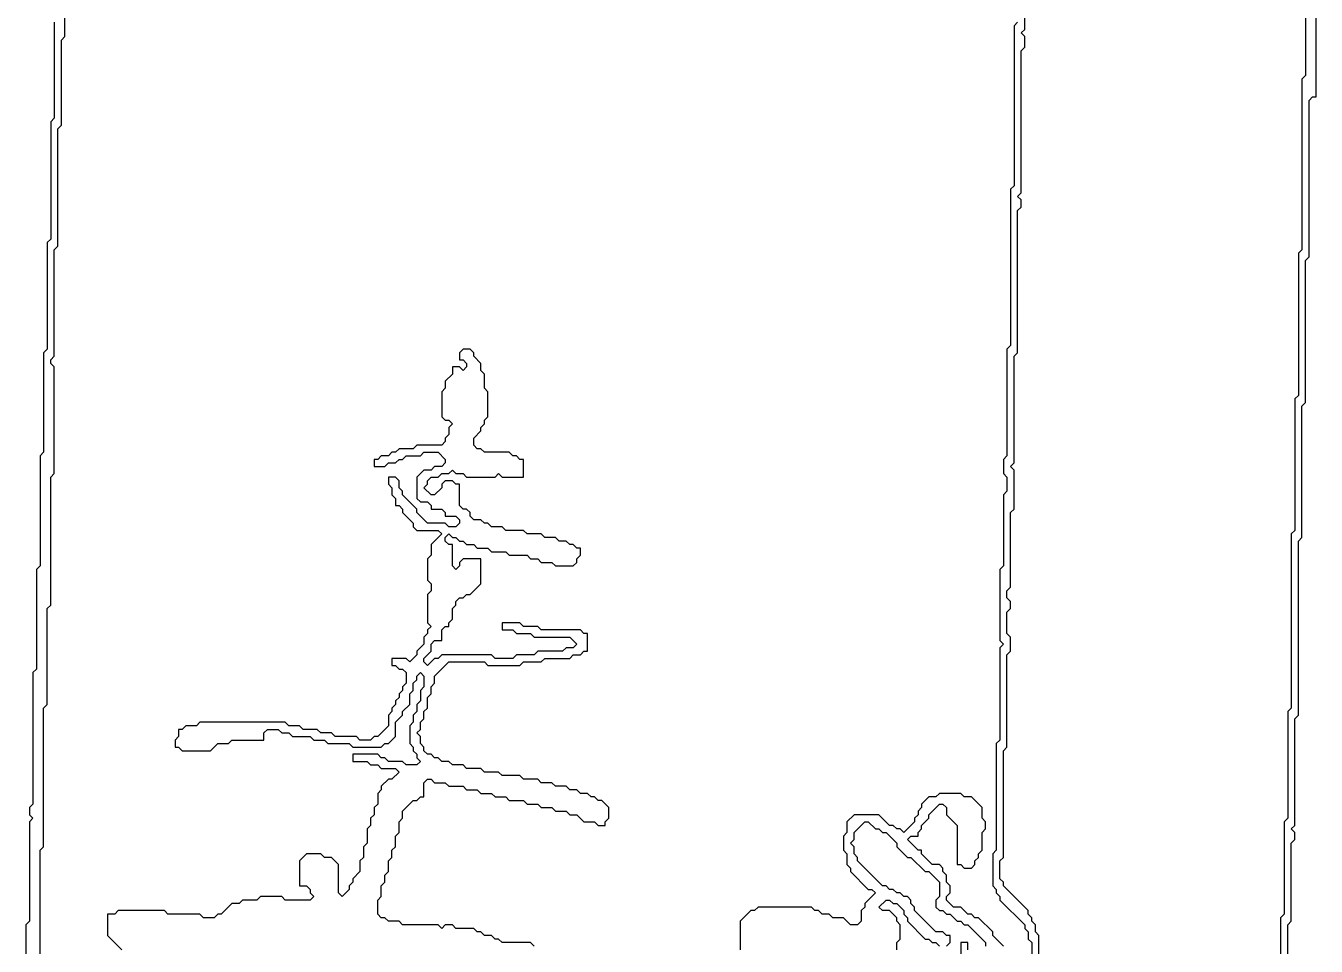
# Model space of a CAD drawing. Header units: metres. Extents: x 0 to 100, y 0 to 128.
# Drawn here: x 84.78 to 93.85, y 29.93 to 36.4 of the extents above; entities that cross this region are included whole.
import ezdxf

# ---------------------------------------------------------------- set-up
doc = ezdxf.new("R2010")
doc.units = ezdxf.units.M

msp = doc.modelspace()

# ---------------------------------------------------------------- linework, layer by layer
for points in [[(93.775, 37.325), (93.775, 36.05), (93.75, 36.025), (93.75, 34.825), (93.725, 34.8), (93.725, 33.8), (93.7, 33.775), (93.7, 32.85), (93.675, 32.825), (93.675, 31.6), (93.65, 31.575), (93.65, 30.825), (93.625, 30.8), (93.625, 30.15), (93.6, 30.125), (93.6, 28.6)], [(84.875, 29.775), (84.875, 30.6), (84.9, 30.625), (84.9, 31.6), (84.925, 31.625), (84.925, 32.3), (84.95, 32.325), (84.95, 33.225), (84.975, 33.25), (84.975, 34), (84.95, 34.025), (84.95, 34.05), (84.975, 34.075), (84.975, 34.825), (85, 34.85), (85, 35.675), (85.025, 35.7), (85.025, 36.3), (85.05, 36.325), (85.05, 37.225)], [(93.65, 28.45), (93.65, 30.075), (93.675, 30.1), (93.675, 30.65), (93.7, 30.675), (93.7, 30.725), (93.675, 30.75), (93.7, 30.775), (93.7, 31.525), (93.725, 31.55), (93.725, 32.775), (93.75, 32.8), (93.75, 33.725), (93.775, 33.75), (93.775, 34.75), (93.8, 34.775), (93.8, 35.875), (93.825, 35.9), (93.85, 35.9), (93.85, 36.7)], [(91.9, 29.75), (91.9, 30), (91.875, 30.025), (91.875, 30.075), (91.85, 30.1), (91.85, 30.125), (91.825, 30.15), (91.825, 30.175), (91.65, 30.35), (91.65, 30.375), (91.625, 30.4), (91.625, 30.525), (91.65, 30.55), (91.65, 31.3), (91.675, 31.325), (91.675, 31.975), (91.7, 32), (91.7, 32.1), (91.675, 32.125), (91.675, 32.275), (91.7, 32.3), (91.7, 32.35), (91.675, 32.375), (91.675, 32.425), (91.7, 32.45), (91.7, 32.975), (91.725, 33), (91.725, 33.275), (91.7, 33.3), (91.725, 33.325), (91.725, 34.075), (91.75, 34.1), (91.75, 35.1), (91.775, 35.125), (91.775, 35.175), (91.75, 35.2), (91.775, 35.225), (91.775, 36.225), (91.8, 36.25), (91.8, 36.325), (91.775, 36.35), (91.8, 36.375), (91.8, 36.55)], [(84.975, 36.425), (84.975, 35.75), (84.95, 35.725), (84.95, 34.9), (84.925, 34.875), (84.925, 34.125), (84.9, 34.1), (84.9, 33.4), (84.875, 33.375), (84.875, 32.6), (84.85, 32.575), (84.85, 31.875), (84.825, 31.85), (84.825, 30.925), (84.8, 30.9), (84.8, 30.85), (84.825, 30.825), (84.8, 30.8), (84.8, 30.1), (84.775, 30.075), (84.775, 29.125)], [(91.75, 36.425), (91.725, 36.4), (91.725, 35.275), (91.7, 35.25), (91.7, 34.15), (91.675, 34.125), (91.675, 33.375), (91.65, 33.35), (91.65, 33.25), (91.675, 33.225), (91.675, 33.125), (91.65, 33.1), (91.65, 32.6), (91.625, 32.575), (91.625, 32.075), (91.65, 32.05), (91.625, 32.025), (91.625, 31.375), (91.6, 31.35), (91.6, 30.6), (91.575, 30.575), (91.575, 30.35), (91.6, 30.325), (91.6, 30.3), (91.625, 30.275), (91.625, 30.25), (91.8, 30.075), (91.8, 30.05), (91.825, 30.025), (91.825, 29.975), (91.85, 29.95), (91.85, 29.8)], [(88.35, 29.925), (88.325, 29.95), (88.125, 29.95), (88.1, 29.975), (88.075, 29.975), (88.05, 30), (88, 30), (87.975, 30.025), (87.95, 30.025), (87.925, 30.05), (87.8, 30.05), (87.775, 30.075), (87.725, 30.075), (87.7, 30.05), (87.675, 30.075), (87.425, 30.075), (87.4, 30.1), (87.325, 30.1), (87.3, 30.125), (87.275, 30.125), (87.25, 30.15), (87.25, 30.25), (87.275, 30.275), (87.275, 30.35), (87.3, 30.375), (87.3, 30.425), (87.325, 30.45), (87.325, 30.525), (87.35, 30.55), (87.35, 30.6), (87.375, 30.625), (87.375, 30.7), (87.4, 30.725), (87.4, 30.8), (87.425, 30.825), (87.425, 30.875), (87.5, 30.95), (87.525, 30.95), (87.55, 30.975), (87.575, 30.975), (87.575, 31.075), (87.6, 31.1), (87.625, 31.1), (87.65, 31.075), (87.725, 31.075), (87.75, 31.05), (87.85, 31.05), (87.875, 31.025), (87.95, 31.025), (87.975, 31), (88.05, 31), (88.075, 30.975), (88.15, 30.975), (88.175, 30.95), (88.275, 30.95), (88.3, 30.925), (88.375, 30.925), (88.4, 30.9), (88.475, 30.9), (88.5, 30.875), (88.575, 30.875), (88.6, 30.85), (88.65, 30.85), (88.7, 30.8), (88.775, 30.8), (88.8, 30.775), (88.85, 30.775), (88.85, 30.8), (88.875, 30.825), (88.875, 30.9), (88.825, 30.95), (88.8, 30.95), (88.775, 30.975), (88.75, 30.975), (88.725, 31), (88.675, 31), (88.65, 31.025), (88.6, 31.025), (88.575, 31.05), (88.5, 31.05), (88.475, 31.075), (88.4, 31.075), (88.375, 31.1), (88.275, 31.1), (88.25, 31.125), (88.125, 31.125), (88.1, 31.15), (88, 31.15), (87.975, 31.175), (87.875, 31.175), (87.85, 31.2), (87.775, 31.2), (87.75, 31.225), (87.7, 31.225), (87.675, 31.25), (87.65, 31.25), (87.625, 31.275), (87.6, 31.275), (87.575, 31.3), (87.575, 31.325), (87.55, 31.35), (87.55, 31.4), (87.525, 31.425), (87.55, 31.45), (87.55, 31.5), (87.575, 31.525), (87.575, 31.575), (87.6, 31.6), (87.6, 31.675), (87.625, 31.7), (87.625, 31.75), (87.65, 31.775), (87.65, 31.825), (87.75, 31.925), (88, 31.925), (88.025, 31.9), (88.25, 31.9), (88.275, 31.925), (88.4, 31.925), (88.425, 31.95), (88.6, 31.95), (88.625, 31.975), (88.675, 31.975), (88.7, 32), (88.725, 32), (88.725, 32.125), (88.7, 32.125), (88.675, 32.15), (88.4, 32.15), (88.375, 32.175), (88.275, 32.175), (88.25, 32.2), (88.125, 32.2), (88.125, 32.15), (88.2, 32.15), (88.225, 32.125), (88.325, 32.125), (88.35, 32.1), (88.6, 32.1), (88.65, 32.05), (88.625, 32.025), (88.575, 32.025), (88.55, 32), (88.375, 32), (88.35, 31.975), (88.225, 31.975), (88.2, 31.95), (88.075, 31.95), (88.05, 31.975), (87.7, 31.975), (87.675, 31.95), (87.65, 31.95), (87.6, 31.9), (87.575, 31.925), (87.575, 31.95), (87.625, 32), (87.625, 32.05), (87.65, 32.075), (87.7, 32.075), (87.7, 32.15), (87.725, 32.175), (87.75, 32.175), (87.75, 32.2), (87.775, 32.225), (87.775, 32.3), (87.8, 32.325), (87.8, 32.35), (87.825, 32.375), (87.85, 32.375), (87.875, 32.4), (87.9, 32.4), (87.975, 32.475), (87.975, 32.65), (87.85, 32.65), (87.825, 32.625), (87.825, 32.6), (87.8, 32.575), (87.775, 32.6), (87.775, 32.75), (87.75, 32.75), (87.725, 32.775), (87.725, 32.8), (87.75, 32.825), (87.775, 32.8), (87.8, 32.8), (87.825, 32.775), (87.85, 32.775), (87.875, 32.75), (87.925, 32.75), (87.95, 32.725), (88.025, 32.725), (88.05, 32.7), (88.15, 32.7), (88.175, 32.675), (88.3, 32.675), (88.325, 32.65), (88.375, 32.65), (88.4, 32.625), (88.475, 32.625), (88.5, 32.6), (88.625, 32.6), (88.65, 32.625), (88.65, 32.65), (88.675, 32.675), (88.675, 32.725), (88.65, 32.725), (88.625, 32.75), (88.6, 32.75), (88.575, 32.775), (88.525, 32.775), (88.5, 32.8), (88.425, 32.8), (88.4, 32.825), (88.3, 32.825), (88.275, 32.85), (88.15, 32.85), (88.125, 32.875), (88.05, 32.875), (88.025, 32.9), (88, 32.9), (87.975, 32.925), (87.925, 32.925), (87.9, 32.95), (87.9, 32.975), (87.875, 33), (87.85, 33), (87.825, 33.025), (87.825, 33.175), (87.8, 33.175), (87.775, 33.2), (87.725, 33.2), (87.7, 33.175), (87.7, 33.15), (87.65, 33.1), (87.625, 33.1), (87.575, 33.15), (87.6, 33.175), (87.6, 33.2), (87.625, 33.225), (87.675, 33.225), (87.7, 33.25), (87.75, 33.25), (87.775, 33.275), (87.8, 33.25), (87.85, 33.25), (87.875, 33.225), (88.075, 33.225), (88.1, 33.25), (88.125, 33.225), (88.275, 33.225), (88.275, 33.35), (88.25, 33.35), (88.225, 33.375), (88.2, 33.375), (88.175, 33.4), (88, 33.4), (87.975, 33.425), (87.95, 33.425), (87.925, 33.45), (87.925, 33.5), (87.975, 33.55), (87.975, 33.575), (88, 33.6), (88, 33.625), (88.025, 33.65), (88.025, 33.825), (88, 33.85), (88, 33.95), (87.975, 33.975), (87.975, 34.025), (87.925, 34.075), (87.925, 34.1), (87.9, 34.125), (87.85, 34.125), (87.825, 34.1), (87.825, 34.05), (87.85, 34.05), (87.875, 34.025), (87.875, 34), (87.85, 33.975), (87.825, 34), (87.775, 34), (87.775, 33.95), (87.725, 33.9), (87.725, 33.85), (87.7, 33.825), (87.7, 33.65), (87.725, 33.625), (87.75, 33.625), (87.775, 33.6), (87.75, 33.575), (87.75, 33.525), (87.725, 33.5), (87.725, 33.475), (87.7, 33.45), (87.525, 33.45), (87.5, 33.425), (87.4, 33.425), (87.375, 33.4), (87.35, 33.4), (87.325, 33.375), (87.275, 33.375), (87.25, 33.35), (87.225, 33.35), (87.225, 33.3), (87.3, 33.3), (87.325, 33.325), (87.375, 33.325), (87.4, 33.35), (87.425, 33.35), (87.45, 33.375), (87.55, 33.375), (87.575, 33.4), (87.675, 33.4), (87.725, 33.35), (87.725, 33.325), (87.7, 33.3), (87.65, 33.3), (87.625, 33.275), (87.575, 33.275), (87.525, 33.225), (87.525, 33.075), (87.55, 33.05), (87.6, 33.05), (87.625, 33.025), (87.625, 33), (87.7, 33), (87.725, 32.975), (87.725, 32.95), (87.8, 32.95), (87.825, 32.925), (87.825, 32.9), (87.8, 32.875), (87.75, 32.875), (87.725, 32.9), (87.6, 32.9), (87.525, 32.975), (87.525, 33), (87.425, 33.1), (87.425, 33.125), (87.4, 33.15), (87.4, 33.2), (87.375, 33.225), (87.325, 33.225), (87.325, 33.175), (87.35, 33.15), (87.35, 33.1), (87.375, 33.075), (87.375, 33.025), (87.4, 33.025), (87.425, 33), (87.425, 32.975), (87.5, 32.9), (87.5, 32.875), (87.525, 32.85), (87.675, 32.85), (87.7, 32.825), (87.625, 32.75), (87.625, 32.675), (87.6, 32.65), (87.6, 32.5), (87.625, 32.475), (87.625, 32.425), (87.6, 32.4), (87.6, 32.2), (87.625, 32.175), (87.6, 32.15), (87.6, 32.125), (87.575, 32.1), (87.575, 32.05), (87.525, 32), (87.525, 31.975), (87.475, 31.925), (87.45, 31.95), (87.35, 31.95), (87.35, 31.9), (87.375, 31.9), (87.4, 31.875), (87.425, 31.875), (87.45, 31.85), (87.45, 31.775), (87.425, 31.75), (87.425, 31.725), (87.4, 31.7), (87.4, 31.675), (87.375, 31.65), (87.375, 31.625), (87.35, 31.6), (87.35, 31.575), (87.325, 31.55), (87.325, 31.475), (87.25, 31.4), (87.225, 31.4), (87.2, 31.375), (87.125, 31.375), (87.1, 31.4), (86.95, 31.4), (86.925, 31.425), (86.85, 31.425), (86.825, 31.45), (86.725, 31.45), (86.7, 31.475), (86.625, 31.475), (86.6, 31.5), (86, 31.5), (85.975, 31.475), (85.9, 31.475), (85.875, 31.45), (85.85, 31.45), (85.85, 31.4), (85.825, 31.375), (85.825, 31.325), (85.85, 31.325), (85.875, 31.3), (86.075, 31.3), (86.125, 31.35), (86.2, 31.35), (86.225, 31.375), (86.45, 31.375), (86.45, 31.425), (86.475, 31.45), (86.55, 31.45), (86.575, 31.425), (86.625, 31.425), (86.65, 31.4), (86.775, 31.4), (86.8, 31.375), (86.875, 31.375), (86.9, 31.35), (87.05, 31.35), (87.075, 31.325), (87.275, 31.325), (87.3, 31.35), (87.325, 31.35), (87.375, 31.4), (87.375, 31.5), (87.425, 31.55), (87.425, 31.575), (87.475, 31.625), (87.475, 31.7), (87.5, 31.725), (87.5, 31.775), (87.525, 31.8), (87.525, 31.825), (87.55, 31.85), (87.575, 31.825), (87.575, 31.75), (87.55, 31.725), (87.55, 31.65), (87.525, 31.625), (87.525, 31.575), (87.5, 31.55), (87.5, 31.5), (87.475, 31.475), (87.475, 31.35), (87.5, 31.325), (87.5, 31.3), (87.525, 31.275), (87.525, 31.25), (87.55, 31.225), (87.525, 31.2), (87.45, 31.2), (87.425, 31.225), (87.325, 31.225), (87.3, 31.25), (87.275, 31.25), (87.25, 31.275), (87.075, 31.275), (87.075, 31.225), (87.175, 31.225), (87.2, 31.2), (87.25, 31.2), (87.275, 31.175), (87.375, 31.175), (87.4, 31.15), (87.35, 31.1), (87.325, 31.1), (87.275, 31.05), (87.275, 31.025), (87.25, 31), (87.25, 30.925), (87.225, 30.9), (87.225, 30.85), (87.2, 30.825), (87.2, 30.775), (87.175, 30.75), (87.175, 30.65), (87.15, 30.625), (87.15, 30.55), (87.125, 30.525), (87.125, 30.45), (87.075, 30.4), (87.075, 30.375), (87.05, 30.35), (87.05, 30.325), (87, 30.275), (86.975, 30.3), (86.975, 30.5), (86.925, 30.55), (86.875, 30.55), (86.85, 30.575), (86.75, 30.575), (86.7, 30.525), (86.7, 30.35), (86.75, 30.35), (86.775, 30.325), (86.775, 30.3), (86.8, 30.275), (86.775, 30.25), (86.6, 30.25), (86.575, 30.275), (86.425, 30.275), (86.4, 30.25), (86.3, 30.25), (86.275, 30.225), (86.225, 30.225), (86.15, 30.15), (86.125, 30.15), (86.1, 30.125), (86.025, 30.125), (86, 30.15), (85.775, 30.15), (85.75, 30.175), (85.425, 30.175), (85.4, 30.15), (85.35, 30.15), (85.35, 30), (85.45, 29.9)], [(91.65, 29.925), (91.575, 30), (91.575, 30.025), (91.475, 30.125), (91.45, 30.125), (91.425, 30.15), (91.4, 30.15), (91.35, 30.2), (91.3, 30.2), (91.25, 30.25), (91.25, 30.275), (91.275, 30.3), (91.275, 30.35), (91.25, 30.375), (91.25, 30.425), (91.225, 30.45), (91.225, 30.475), (91.2, 30.5), (91.15, 30.5), (91.075, 30.575), (91.075, 30.6), (91.05, 30.6), (90.975, 30.675), (91, 30.7), (91.05, 30.7), (91.05, 30.725), (91.075, 30.75), (91.075, 30.775), (91.125, 30.825), (91.125, 30.85), (91.2, 30.925), (91.225, 30.925), (91.25, 30.9), (91.25, 30.85), (91.325, 30.775), (91.325, 30.5), (91.35, 30.5), (91.375, 30.475), (91.425, 30.475), (91.45, 30.5), (91.45, 30.525), (91.475, 30.55), (91.475, 30.575), (91.5, 30.6), (91.5, 30.725), (91.525, 30.75), (91.525, 30.8), (91.5, 30.825), (91.5, 30.9), (91.425, 30.975), (91.375, 30.975), (91.35, 31), (91.2, 31), (91.175, 30.975), (91.125, 30.975), (91.075, 30.925), (91.075, 30.9), (91.05, 30.875), (91.05, 30.85), (91.025, 30.825), (91.025, 30.8), (90.95, 30.725), (90.925, 30.75), (90.9, 30.75), (90.875, 30.775), (90.85, 30.775), (90.775, 30.85), (90.6, 30.85), (90.55, 30.8), (90.55, 30.725), (90.525, 30.7), (90.525, 30.6), (90.55, 30.575), (90.55, 30.5), (90.575, 30.475), (90.575, 30.45), (90.7, 30.325), (90.725, 30.325), (90.75, 30.3), (90.675, 30.225), (90.675, 30.2), (90.65, 30.175), (90.65, 30.1), (90.625, 30.075), (90.575, 30.075), (90.525, 30.125), (90.45, 30.125), (90.425, 30.15), (90.375, 30.15), (90.35, 30.175), (90.325, 30.175), (90.3, 30.2), (89.925, 30.2), (89.9, 30.175), (89.875, 30.175), (89.8, 30.1), (89.8, 29.9)], [(91.25, 29.925), (91.275, 29.95), (91.275, 30), (91.25, 30), (91.225, 30.025), (91.175, 30.025), (91.025, 30.175), (91.025, 30.2), (91, 30.225), (91, 30.25), (90.975, 30.275), (90.95, 30.275), (90.925, 30.3), (90.9, 30.3), (90.875, 30.325), (90.85, 30.325), (90.825, 30.35), (90.8, 30.35), (90.625, 30.525), (90.625, 30.55), (90.6, 30.575), (90.6, 30.625), (90.575, 30.65), (90.6, 30.675), (90.6, 30.725), (90.675, 30.8), (90.7, 30.8), (90.75, 30.75), (90.775, 30.75), (90.8, 30.725), (90.825, 30.725), (90.9, 30.65), (90.9, 30.625), (90.975, 30.55), (91, 30.55), (91.1, 30.45), (91.125, 30.45), (91.2, 30.375), (91.2, 30.275), (91.175, 30.25), (91.175, 30.2), (91.2, 30.175), (91.225, 30.175), (91.25, 30.15), (91.275, 30.15), (91.325, 30.1), (91.35, 30.1), (91.375, 30.075), (91.4, 30.075), (91.525, 29.95), (91.525, 29.925)], [(90.9, 29.9), (90.9, 29.95), (90.925, 29.975), (90.925, 30.075), (90.9, 30.1), (90.9, 30.125), (90.85, 30.175), (90.8, 30.175), (90.775, 30.2), (90.825, 30.25), (90.85, 30.25), (90.875, 30.225), (90.9, 30.225), (90.95, 30.175), (90.95, 30.15), (90.975, 30.125), (90.975, 30.1), (91.1, 29.975), (91.125, 29.975), (91.15, 29.95), (91.175, 29.95), (91.2, 29.925)], [(91.4, 29.9), (91.4, 29.95), (91.35, 29.95), (91.35, 29.85)]]:
    msp.add_lwpolyline(points)

doc.saveas('drawing.dxf')
